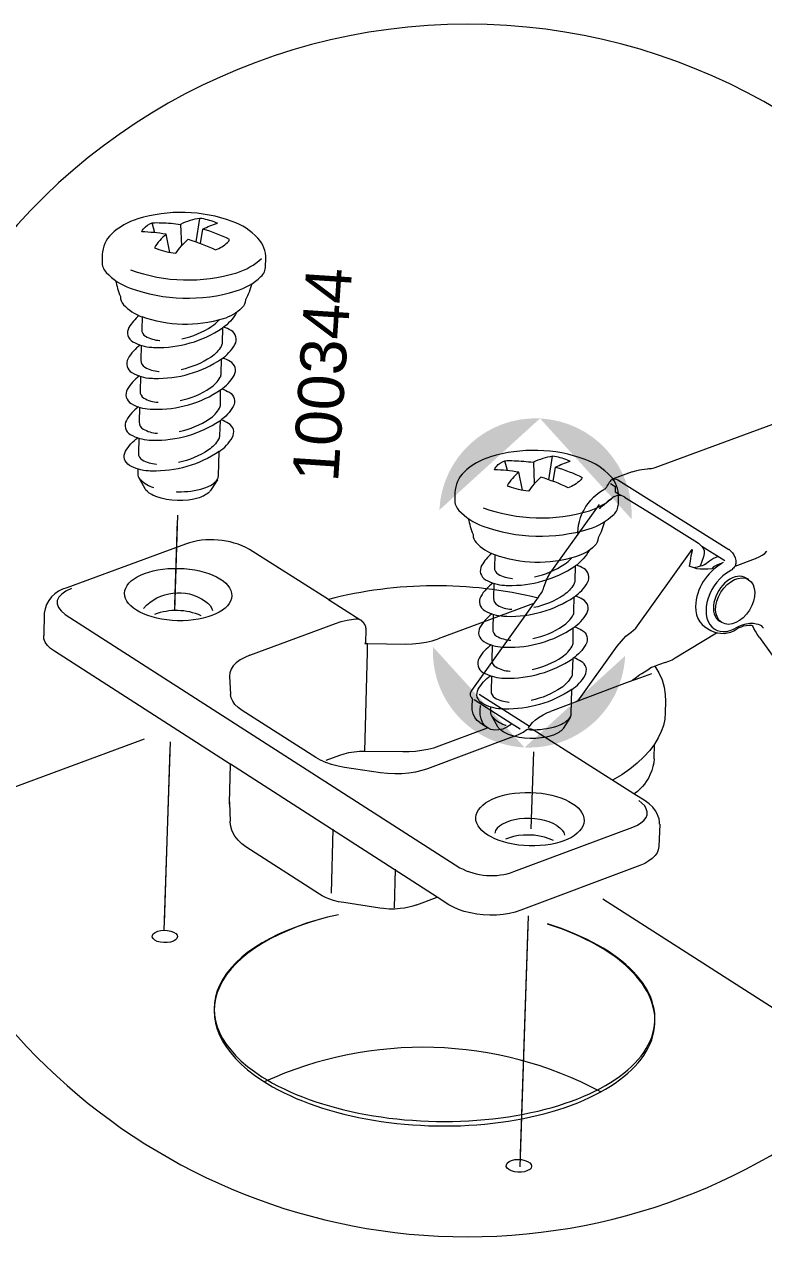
# Model space of a CAD drawing. Header units: metres. Extents: x -8.4 to 7.9, y -3.9 to 2.
# Drawn here: x 5.8934 to 6.0222, y -0.6212 to -0.4102 of the extents above; entities that cross this region are included whole.
import ezdxf

# ---------------------------------------------------------------- set-up
doc = ezdxf.new("R2010")
doc.units = ezdxf.units.M
doc.header["$MEASUREMENT"] = 0
for name, color, linetype, lineweight in [('PDF13_Geometry_Num_Penna__1', 255, 'Continuous', 18), ('PDF13_Geometry_Num_Penna__7', 7, 'Continuous', 18), ('PDF13_Text_Num_Penna__7', 7, 'Continuous', 18)]:
    doc.layers.add(name, color=color, linetype=linetype, lineweight=lineweight)
doc.styles.add('GENERATED_STYLE_2', font='')
doc.styles.get('GENERATED_STYLE_2').set_extended_font_data('Arial')

msp = doc.modelspace()

# ---------------------------------------------------------------- hatches: boundary and pattern name
at = {"layer": 'PDF13_Geometry_Num_Penna__1', "linetype": 'Continuous', "lineweight": 18}
for points in [[(5.983223375489551, -0.4787826254434611, 0.4141939606119268), (5.965700818262501, -0.4947310416719559)], [(5.999173280971595, -0.4963051826705105, 0.4141701829807145), (5.98322337548955, -0.4787826254434607)], [(5.96458238884915, -0.5185337811042128, 0.4142418201424403), (5.980530805077643, -0.536054849077716)], [(5.980530805077643, -0.5360548490777205, 0.4142574235329589), (5.998053362304693, -0.5201064328492206)]]:
    msp.add_hatch(color=255, dxfattribs=at).paths.add_polyline_path(points)

# ---------------------------------------------------------------- linework, layer by layer
at = {"layer": 'PDF13_Geometry_Num_Penna__1', "color": 255, "linetype": 'Continuous', "lineweight": 18, "flags": 128}
for points in [[(5.919639099624196, -0.5112145466996756), (5.920115660759047, -0.4966213511984127)], [(5.917831443669564, -0.5666281819080125), (5.918820308024379, -0.5363352755205046)], [(5.98171222991601, -0.5502449036439658), (5.982151559712201, -0.5368118366553558)], [(5.979852152236545, -0.6067870951897711), (5.981156738343198, -0.5669421165555952)]]:
    msp.add_lwpolyline(points, dxfattribs=at)
at = {"layer": 'PDF13_Geometry_Num_Penna__7', "color": 7, "linetype": 'Continuous', "lineweight": 18, "flags": 128}
for points in [[(6.060600522000328, -0.4605435883352337, 0.2611668440899248), (5.970600462430187, -0.4101561838460285, 0.2643452939524892), (5.879958534581543, -0.461633721931205)], [(5.918094594771214, -0.4467054443820001, 0.03404466937951878), (5.913857668431681, -0.4462944104031924, -0.1187115901852733), (5.914226109759062, -0.4457201542356958, -0.1364450432436279), (5.915691982024793, -0.4447086532269744)], [(5.916153054922761, -0.4464451228620877), (5.915691386323374, -0.4447086532269746, -0.01473338280783021), (5.91728578117016, -0.4447068661227191, -0.02930889500617415), (5.920644047917313, -0.4449957813107224)], [(5.923363722743765, -0.4480426451413209), (5.923995166247443, -0.4439486871422422, 0.07770478593467409), (5.920643452215894, -0.4449957813107224), (5.920792377570534, -0.4487516787547662)], [(5.92408943599693, -0.4483044559147795), (5.924522808778934, -0.4458278272671011, -0.04941132078074243), (5.927037413392047, -0.4448017315736251, 0.02016049895986589), (5.926618933145503, -0.4446304674157946, 0.06629254751823636), (5.92399605979957, -0.4439479425154709)], [(5.918750610958408, -0.4498643000792881), (5.918094594771215, -0.4467054443820001, 0.0688760736396802), (5.916065784664942, -0.4490672515812503, 0.01349998884681314), (5.916436608797998, -0.4492163258612458, 0.05403523712208586), (5.919777004502592, -0.4500349685357059, -0.06153849920714877), (5.921961143753757, -0.4475918480928228, -0.03977324795780073), (5.926699948538431, -0.4494191621942667, 0.1062276053349304), (5.928832112840825, -0.4481263411906289, 0.1089473512377606), (5.929176726111463, -0.4476143358213734, 0.04261605407029761), (5.924522808778934, -0.4458287208192273)], [(5.911926702283407, -0.4529125042380784, 0.162338461370192), (5.930414444733884, -0.4534136380564454, 0.1155289975781423), (5.934722855243644, -0.4509131813520227)], [(5.909311870906621, -0.4547719862161249, 0.04511234738259359), (5.910148831399701, -0.4575464655730859, 0.1982993545274384), (5.910695983152645, -0.4589780850072575, 0.116464414413445), (5.913883283592679, -0.4610666141807319)], [(5.933049529958895, -0.4553338815791838, -0.05716700696500663), (5.931938695738655, -0.4581372524549461, -0.1982616533904719), (5.931313358174494, -0.4595359593857299, -0.1163402204062838), (5.92802870182491, -0.4614481696900754, -0.1621531936412469), (5.913924982691978, -0.4610816556415512), (5.913863923296575, -0.4632835170099169, 0.2756217112690396), (5.914538704078454, -0.4644776005034279, 0.1174128440860809), (5.916978101387471, -0.4651998884734395)], [(5.91341446657627, -0.460880159636722, 0.09201938833178293), (5.911640169901077, -0.4629664549298865, 0.4129212374719058), (5.912312121101218, -0.4654243189828799, 0.1164485958625753), (5.915603371438781, -0.4663987375782955, 0.009703011915848115), (5.916182691068335, -0.4664225656350391, 0.1549703320628372), (5.927892691703749, -0.4630494063524211)], [(5.930360235904799, -0.4603143922144427, -0.1249286381675571), (5.927934688653758, -0.4630217062364581), (5.927866182990624, -0.4656085396465707, -0.1228823561460562), (5.927688961818601, -0.4662373024938647, -0.1169669182627411), (5.925949513676396, -0.4680966355465567, -0.09623942532582823), (5.920706596566261, -0.4702913484978998)], [(5.920852096637745, -0.4649102286586595, 0.09562962350769708), (5.926097247628202, -0.4627165581848047, 0.07152236073377365), (5.9272730133031, -0.4616620177485948)], [(5.920559756166587, -0.4756717237103665, 0.09611081492607697), (5.925805651783811, -0.4734764150576047, 0.116992500426013), (5.927543461747117, -0.4716169330795584, 0.1229567912161729), (5.927717853337401, -0.4709911487393572), (5.927745702378719, -0.4684305261916616, 0.116833719716318), (5.930087255729737, -0.4659239635477005, 0.4149569660936187), (5.929419623364883, -0.4634660994947067, 0.0488196436681536), (5.928131419047243, -0.4628867798651403)], [(5.91360062326957, -0.4660075106716538, 0.1066642201458182), (5.911494818754948, -0.4683498086494463, 0.4131712296815643), (5.912166769955089, -0.4708069280756665, 0.1161507405813182), (5.915457871367298, -0.4717791127907625, 0.01165784950840706), (5.916035701743303, -0.4718029408475033, 0.1551972226911429), (5.927745702378719, -0.4684297815648881)], [(5.913788269216417, -0.4660693146938301), (5.913718274299738, -0.4686621051181282, 0.2768695642897175), (5.914393055081603, -0.4698582735666238, 0.1168201131144763), (5.916832750241342, -0.4705802636858952)], [(5.920414256095102, -0.4810513542960601, 0.09587313316400783), (5.925658662458781, -0.4788588752250366, 0.1153067110153497), (5.927400940182726, -0.4769973082920252, 0.1229161969637952), (5.927572502191271, -0.4763700346982777), (5.927600202307235, -0.4738116460309014, 0.1167463567709043), (5.929943244911801, -0.4713035941333941, 0.4136035186910541), (5.929274272218753, -0.4688472193339469, 0.047060482156211), (5.927986067901108, -0.4682634319437596)], [(5.913453782869894, -0.4713871412573474, 0.1056570314623756), (5.91135080793701, -0.4737294392351395, 0.414244211018783), (5.912021269883604, -0.4761850694078138, 0.1167462651650823), (5.915312520221168, -0.4771602326300025, 0.003943114854076175), (5.915890350597175, -0.4771855499402903, 0.1549277674993037), (5.927600351232592, -0.4738109014041314)], [(5.913642918070289, -0.4714496899062965), (5.913573072078962, -0.4740435228080774, 0.2757690869687296), (5.914246363607294, -0.4752383509283613, 0.1158099750406885), (5.916688292647341, -0.4759633195547532), (5.916732970253733, -0.4759633195547532)], [(5.92784056782962, -0.4736436582308799, -0.04634112039920577), (5.929124063654164, -0.4742283758535019, -0.4132745870834256), (5.929795957736056, -0.4766862032261786, -0.1163891911630676), (5.927496997036468, -0.4791658103809516), (5.927427002119788, -0.481748176030425, -0.1247183148248452), (5.927251270201311, -0.4823784281312652, -0.1157660297786412), (5.925513311312652, -0.4842399950642768, -0.09568228427772828), (5.920268904948972, -0.4864338144634918)], [(5.913306942470219, -0.4767675164698144, 0.1058908452169647), (5.911205307865528, -0.4791075805672871, 0.4133604280102364), (5.911874429483928, -0.4815676785006002, 0.1163706260888453), (5.915165530896137, -0.4825406078424692, 0.003918466315204808), (5.915746339779237, -0.4825644358992098, 0.1548803275490764), (5.927454851161104, -0.4791927658701418)], [(5.913497417998804, -0.4768308097455367), (5.913425933828576, -0.4794236001698348, 0.2753132566132139), (5.914100863535802, -0.480618279364778, 0.1171095724053872), (5.916543388277277, -0.4813410141108181)], [(5.927309351089621, -0.4845722475304807, 0.1167967603014218), (5.929650904440639, -0.4820649402597461, 0.4140103179257596), (5.928993054258955, -0.4796358287680923, 0.04636224030062534), (5.927695067758138, -0.4790249269954694)], [(5.919838361748706, -0.4915218492047986, 0.003972795863399189), (5.920131744697347, -0.4915352524867169, 0.08005267401532114), (5.924709710099011, -0.4909187015185057, 0.1162219614332013), (5.92683561953651, -0.489680833970729, 0.1985000200225982), (5.927238313695458, -0.4887801334258596), (5.927351496964985, -0.4845432070863257, -0.1548319572359433), (5.915598010126014, -0.4879440664849053, -0.005789124996306889), (5.915020179750007, -0.4879202384281628, -0.115434277032991), (5.911728929412443, -0.4869480537130672, -0.4131459089711487), (5.911059956719396, -0.4844879557797537, -0.1067135581611654), (5.91316293165228, -0.482150870189374)], [(5.913352066852675, -0.4822111849580035), (5.913280582682447, -0.4848039753823017, 0.2746530100410955), (5.913955363464336, -0.4859993992039859, 0.1176737431419293), (5.91639788820579, -0.4867197511444075)], [(5.984785304609026, -0.489465487907917), (5.985418237366249, -0.4853715299088383, 0.07760070720646718), (5.982066523334701, -0.4864178794505454), (5.982213959435795, -0.4901737768945892)], [(5.985509528608644, -0.4897286390095674), (5.985944390644195, -0.4872505211083427, -0.04956647750726847), (5.9884603355855, -0.4862244254148668, 0.01787425897096419), (5.988041855338963, -0.486053161257014, 0.06638014048175851), (5.985418981993021, -0.4853715299088452)], [(5.979516176636475, -0.4881273935964686, 0.03320703858953001), (5.975282228804034, -0.487714870364113, -0.1242334217267431), (5.97565052120606, -0.4871421034501642, -0.1362767033984109), (5.977113563890052, -0.4861313470682162)], [(5.977573147534475, -0.4878670720765559), (5.977112968188634, -0.4861306024414429, -0.01613656212451808), (5.978708852288967, -0.4861304535160884, -0.02961170222823646), (5.982067119036119, -0.4864178794505453)], [(5.985944390644196, -0.4872506700336944, -0.04319776682256846), (5.990596223021716, -0.4890389656922083, -0.1074223906351577), (5.990252652228604, -0.4895515667629011, -0.1064504831632786), (5.988123019657237, -0.490842749587636, 0.03953165512275994), (5.983384661648627, -0.4890145419340643, 0.06051882603730367), (5.981196948188952, -0.4914584070037213, -0.05407478251910714), (5.977859679916804, -0.4906384240010688)], [(5.913206566781191, -0.4875908155436973), (5.913184227977995, -0.4883994802193974, 0.198279019906144), (5.913539117098074, -0.4893219238660714, 0.1170592317974107), (5.915594733768212, -0.4906707408030282, -0.002107965811334583), (5.915902860326964, -0.4907784138344308)], [(5.927037413392047, -0.4894370431651807), (5.925832607273001, -0.4913403091974916, -0.06177370424190175), (5.925661640965874, -0.4915444858587041, -0.1170913979937045), (5.923897471214797, -0.4925719218803719, -0.16266814509161), (5.916315979260738, -0.4923675962938043, -0.1168050997287586), (5.91460855006978, -0.49124559267194, -0.07126713821183095), (5.914449646716378, -0.4910312890866116), (5.913349088345582, -0.489066963658898)], [(5.980172043898314, -0.4912877385473032), (5.979516772337893, -0.4881245640147301, 0.0685180408822879), (5.977489302559817, -0.4904863712139843)], [(5.973351113730406, -0.494335347004675, 0.1622849397700532), (5.991834537345597, -0.4948355872709136, 0.1161070676431043), (5.996142947855365, -0.4923321520594054)], [(5.970734793100074, -0.4961969139376863, 0.04539231100313172), (5.971571753593151, -0.4989699040411021, 0.1997957913006741), (5.97211905427149, -0.50039780034137, 0.11669273609301), (5.975304865457939, -0.5024879676937837)], [(5.994469622570615, -0.4967565754204269, -0.05808505381518033), (5.993361617932086, -0.4995593505947688, -0.1975173650808464), (5.992737769621491, -0.5009580575255517, -0.1166426023879954), (5.989410321660461, -0.5028723332091042, -0.1624885177677799), (5.975348053810785, -0.5025058387363391), (5.975285505161836, -0.5047071044032864, 0.2748702156364393), (5.975958796690167, -0.5058988050911231, 0.1174447618754328), (5.978402661759824, -0.5066225823146819)], [(5.946381774482419, -0.5102757212640194), (5.932651303560592, -0.5015640347935879, 0.2074074723345506), (5.921477434201883, -0.5006377190877235), (5.90084844300238, -0.5082384224125318, 0.3206447458674733), (5.896895964090208, -0.5126972475304807), (5.896796184102599, -0.516567817497598)], [(5.974834559187984, -0.5023052362836378, 0.09281621377714427), (5.973064730273431, -0.5043892976964827, 0.4146121384193296), (5.973733702966478, -0.5068485020776683, 0.1161648849929889), (5.977024804378687, -0.5078200910913455, 0.007962909509057653), (5.977604124008241, -0.5078468976551795, 0.1545585499808361), (5.989312635390108, -0.504476716879656)], [(5.991778839262976, -0.5017378306824627, -0.124752070511846), (5.989357759772565, -0.5044438043762811), (5.989287764855884, -0.5070336162934865, -0.1250780682945941), (5.989110543683862, -0.5076594006336879, -0.1167391238936065), (5.987374074048748, -0.5095187336863796, -0.09610112254699674), (5.982129667685069, -0.5117147869659145)], [(5.981984167613584, -0.5170944175516081, 0.0958307272134416), (5.987228573977265, -0.5148991088988464, 0.116671994195124), (5.988966532865923, -0.5130397758461547, 0.1201869590147913), (5.989140775530854, -0.5124117576256342), (5.989167284243979, -0.5098532200329033, 0.1160510519704877), (5.991511667176736, -0.5073466573889418, 0.4120030370105136), (5.990839715976596, -0.504888048709175, 0.0484980013497233), (5.989554490166045, -0.5043072398260787)], [(5.982273529577651, -0.5063323267984827, 0.0957908227004347), (5.987518680568105, -0.5041401455781707, 0.07205111387938233), (5.988694446242991, -0.5030847115898252)], [(6.014912159226109, -0.5040061127589915, 0.254129187561961), (6.010304706604229, -0.5114973559481389), (6.010347894957073, -0.5122434719748898), (6.010483417029796, -0.5129910772551872), (6.010717229836584, -0.513586778673751), (6.011050822630979, -0.5141899263600466), (6.011464835116882, -0.5146664874948975), (6.011930673626197, -0.515027035778483), (6.012956769319673, -0.515682307338903, 0.2822911289471285), (6.017512693768849, -0.5154112631934566), (6.017883517901904, -0.5151714933724848), (6.018301998148444, -0.5150270357784832), (6.018678779295686, -0.5149019384805846), (6.019149383416352, -0.5148051370000681), (6.019567863662892, -0.5147530131259438), (6.019986343909434, -0.5147530131259438)], [(5.866167153189668, -0.5310067263314526, 0.929616563178096), (6.076168732749061, -0.5156720474967795, 0.0219691725724246), (6.075724487465534, -0.5063000099965255)], [(5.982878911144267, -0.5100389299501397, 0.1230487915489989), (5.946382370183836, -0.5102760191147288), (5.951874737262994, -0.513771297188151), (5.951917925615841, -0.513771297188151), (5.951917925615841, -0.5138278888229145), (5.951962603222232, -0.5138278888229145), (5.951962603222232, -0.5138636309080284), (5.952014727096356, -0.5138636309080284), (5.952062383209841, -0.5139187332892454), (5.952105571562688, -0.5139187332892454), (5.952105571562688, -0.5139544753743592), (5.95215024916908, -0.5139544753743592), (5.95215024916908, -0.51400808850203), (5.952197905282565, -0.51400808850203), (5.952197905282565, -0.5140646801367936), (5.95224556139605, -0.5140646801367936), (5.95224556139605, -0.5140974437148145), (5.952287260495349, -0.5140974437148145), (5.952287260495349, -0.5141555246031244), (5.952337895115927, -0.5141555246031244), (5.952337895115927, -0.514189777434692), (5.952390018990051, -0.514189777434692), (5.952390018990051, -0.5142463690694555), (5.952433207342898, -0.5142463690694555), (5.952433207342898, -0.5142821111545692), (5.952480863456382, -0.5143342350286936), (5.952480863456382, -0.5143699771138075), (5.952525541062775, -0.5143699771138075), (5.952525541062775, -0.5144250794950245), (5.952568729415621, -0.5144831603833344), (5.952568729415621, -0.5145159239613555), (5.952616385529105, -0.5145159239613555), (5.952616385529105, -0.5145754941032119), (5.952659573881952, -0.5146082576812328), (5.952659573881952, -0.5146678278230892), (5.952708719248982, -0.5147005914011102), (5.952708719248982, -0.5147527152752347), (5.952760843123108, -0.5148048391493588), (5.952760843123108, -0.5148435597415655), (5.952760843123108, -0.5149016406298754), (5.952808499236592, -0.514935893461443), (5.952808499236592, -0.5149939743497529), (5.952808499236592, -0.5150267379277738), (5.952851687589439, -0.5150833295625374), (5.952851687589439, -0.5151190716476512), (5.952851687589439, -0.5151711955217755), (5.952851687589439, -0.5152248086494462), (5.952851687589439, -0.5152635292416529), (5.952899343702924, -0.5152635292416529), (5.952899343702924, -0.5153126746086844), (5.952899343702924, -0.5153543737079838), (5.952899343702924, -0.5154124545962937), (5.952899343702924, -0.5154467074278613), (5.952899343702924, -0.5154988313019856), (5.952899343702924, -0.5155315948800065), (5.952899343702924, -0.5155896757683165), (5.952899343702924, -0.515638821135348), (5.952900088329697, -0.515682307338903), (5.952852432216211, -0.517640675752431)], [(5.975022205134832, -0.5074288641847038, 0.1065750357445592), (5.972919230201946, -0.5097717578639146, 0.4154388737988318), (5.973588202894993, -0.51222679233517, 0.1167749659326846), (5.976879453232558, -0.5131997216770389, 0.009815607174103388), (5.977457283608564, -0.5132250389873266, 0.155000943595053), (5.989167284243979, -0.5098533689582565)], [(5.975212680663417, -0.507491412833653), (5.975141196493189, -0.5100856925114977, 0.2753441193546884), (5.975813147693341, -0.5112811163331781, 0.1171872493990634), (5.978257310613695, -0.512002212900375)], [(5.91416058260302, -0.5118602870373986, -0.3804748956135611), (5.924918503446215, -0.5105680617351797), (5.925386129059789, -0.5109314396005035), (5.925806098559876, -0.511315667015477), (5.92603693285957, -0.5117326580084716), (5.926178411946478, -0.5121883695936726)], [(5.981838816467455, -0.5224747927640749, 0.09591631942918746), (5.987081733577588, -0.520281717991633, 0.1156984751377498), (5.988821032794438, -0.5184208956853947, 0.120462969923907), (5.988995424384724, -0.5177921328381008), (5.989021784172495, -0.51523359524537, 0.1166808413947598), (5.991366167105252, -0.5127262879746355, 0.4125586752439324), (5.990694215905112, -0.5102721470555079, 0.05031850341940326), (5.989410479348109, -0.5096868704117681)], [(5.900521700774296, -0.512898594609955), (5.969287685429028, -0.556982137762566, 0.2137261232467429), (5.978685768858997, -0.5576722578559719), (5.999405753450188, -0.5499028221043556)], [(5.9748768539887, -0.5128099840239441, 0.1066496014189553), (5.972773730130462, -0.5151513884496082, 0.4160976893938348), (5.973442851748865, -0.5176079121744099, 0.1167606337297166), (5.976733953161074, -0.518581586143052, 0.004215845141991657), (5.977311783537081, -0.5186083927068865, 0.1549531512370117), (5.989021784172492, -0.515233744170721)], [(5.975065840263741, -0.512872532672893), (5.974995994272414, -0.5154648763211271, 0.276763787764443), (5.975667945472554, -0.5166610447696032, 0.1158885559211212), (5.978111214840793, -0.517385268769222), (5.978157381700732, -0.517385268769222)], [(5.989263638948434, -0.5150672456242295, -0.04645050574579265), (5.990537725966808, -0.5156408522769695, -0.4137438479953748), (5.991220369183061, -0.5181068121124583, -0.1162519112428778), (5.988919919229921, -0.5205849300136819), (5.988849924313239, -0.5231732526773408, -0.1209203138017661), (5.988675681648309, -0.523801121972507, -0.1151071875587605), (5.986936233506104, -0.5256613485773267, -0.09614038314606439), (5.981691827142424, -0.5278566572300882)], [(5.974731353917218, -0.5181896146096374, 0.1060132789027216), (5.972626889730787, -0.520531763662075, 0.4140634740605896), (5.97329735167738, -0.5229903723418418, 0.1161991312316438), (5.976587112761398, -0.5239625570569375, 0.00601198028462139), (5.97716643239095, -0.5239863851136852, 0.1548501459041525), (5.988876433026364, -0.5206147150846077)], [(5.974920340192256, -0.5182535035867784), (5.974850345275575, -0.5208477832646232, 0.2762273809455982), (5.975522296475687, -0.5220417178328285, 0.117530108643216), (5.97796482121718, -0.5227637079520859)], [(5.988730932954882, -0.5259958349238499, 0.1158420301399422), (5.991073826634092, -0.5234885276531155, 0.4151361248704364), (5.990411491057016, -0.5210674482887413, 0.04817178363905351), (5.989116798548758, -0.5204491100902433)], [(5.981258454360419, -0.5329439473446219, 0.007522303185927182), (5.981554815816155, -0.5329573506265399, 0.08075802694620166), (5.986131291964271, -0.5323378211512361, 0.1166580369709773), (5.98825720140177, -0.5311051659908713, 0.1976574011775312), (5.988661384814264, -0.5302029761924558), (5.988774568083792, -0.5259660498529218, -0.154509815519515), (5.977020932319467, -0.5293675049529205, -0.006025511782468325), (5.976441612689913, -0.5293421876426316, -0.1163562546264998), (5.973150511277705, -0.5283685136739891, -0.4149792439668427), (5.972481538584656, -0.5259128835013149, -0.1070329106452554), (5.974584513517541, -0.5235720747770689)], [(5.974774989046128, -0.5236361126795648), (5.974704994129445, -0.5262274138503166, 0.2761777499214742), (5.975376796404229, -0.5274206037917039, 0.1170901871151367), (5.977819470071052, -0.5281440831645381)], [(5.974629488974642, -0.5290121690567471), (5.974607150171447, -0.52982381223954, 0.1988985501938494), (5.974959209709826, -0.5307455112594055, 0.1163893632026302), (5.977014826379925, -0.5320919453907256, 0.01182932820520715), (5.977325931445773, -0.5322003630488922)], [(5.9884603355855, -0.5308591413050039), (5.987252550959361, -0.5327624073373147, -0.07157139605218726), (5.987086052412873, -0.5329664350731729, -0.1159535421589445), (5.985319053080058, -0.5339955092737412, -0.1623214720313784), (5.977737412200644, -0.5337896944336273, -0.1151646681024841), (5.976027153427948, -0.5326676908117629, -0.05674519767936776), (5.975871079656283, -0.5324518979728883), (5.974772010539033, -0.530489061798721)]]:
    msp.add_lwpolyline(points, format="xyb", dxfattribs=at)
for points in [[(5.935448568496811, -0.4522643810946814), (5.935482821328378, -0.4510342576653473, 0.198698805971608), (5.934090964963905, -0.4473940752218596, 0.1159873153838143), (5.929643607098262, -0.4444781167779907, 0.08043144734506866), (5.921445266325281, -0.4429218468219932, 0.08020902771818499), (5.913177526337035, -0.4440323831915503, 0.1157898315389575), (5.908581689892819, -0.4467041040538097, 0.1990129180746467), (5.90699652841802, -0.4502628243283077), (5.906963764839999, -0.4514929477576416, 0.1997839861684543), (5.907676372661968, -0.4533583867498615, 0.1169350163948256), (5.911844048711581, -0.4560919116343092, 0.1625839719665517), (5.930297832619792, -0.4565905140521191, 0.1163183828156398), (5.934635584985825, -0.454089461315805, 0.1988212015040665)], [(5.996871639615617, -0.493685734607731), (5.996902913940093, -0.4924571004319435, 0.1988911844722774), (5.995512546829165, -0.4888175136898745, 0.1159695682264754), (5.991065188963523, -0.4859000659924591, 0.08017160484256497), (5.982869826697634, -0.4843437960364616, 0.08049390492620015), (5.974600448530488, -0.4854558216595651, 0.1162882669230952), (5.970004612086272, -0.4881275425218251, 0.1993607655395361), (5.968417961357925, -0.4916862627963223), (5.968383708526357, -0.4929148969721099, 0.1975573411394591), (5.969096465273681, -0.4947827187700047, 0.1160584250872095), (5.97326563057684, -0.4975146054755515, 0.1623232967782365), (5.991770000638551, -0.4980113920105751, 0.1165599089141452), (5.996057017925732, -0.4955128997838211, 0.1986811942514343)]]:
    msp.add_lwpolyline(points, format="xyb", close=True, dxfattribs=at)
for points in [[(6.003271557805956, -0.4872911777301597), (6.105550512866241, -0.4496294447950195)], [(5.999266210392888, -0.4880766100505358), (5.999683201385883, -0.4879291739494414), (6.000107638646609, -0.4878368402295639), (6.000527608146697, -0.4877445065096866), (6.000987787492538, -0.4876581298039948), (6.001406267739078, -0.4876015381692312), (6.001917081705497, -0.4875672853376639)], [(6.001917528481561, -0.4875675831883733), (6.00215431979544, -0.4875109915536097), (6.002438767222804, -0.4875109915536097), (6.002665133761859, -0.4874752494684958), (6.002898946568645, -0.487417168580186), (6.0030836140084, -0.4873829157486186), (6.003271259955247, -0.4872905820287411)], [(5.994938141736315, -0.4905402821923604), (5.995026007695553, -0.4904002923589979), (5.995125787683162, -0.4902141356656968), (5.995216632149493, -0.4900756350858808), (5.995304498108731, -0.4898969246603117), (5.995401299589248, -0.4897465100521244), (5.995544267929703, -0.4896169449935867)], [(5.995544565780412, -0.4896166471428776), (5.995587754133259, -0.4895123993946289), (5.995680087853136, -0.4894781465630615), (5.995723276205981, -0.4894200656747514), (5.995823056193591, -0.4893858128431842), (5.995915389913469, -0.4893277319548742), (5.995963046026953, -0.489290500616214)], [(5.999266508243599, -0.4880772057519543), (5.995963343877663, -0.4892909473922777), (5.996189710416718, -0.4892909473922777), (5.996469690083441, -0.489328178730938), (5.996751159003713, -0.4894785933391252)], [(5.996751605779777, -0.4894785933391252), (6.016120837404373, -0.5015638858682352)], [(5.989862467799443, -0.498971095443937), (5.989816300939504, -0.4986002713108812), (5.989862467799443, -0.4979852095962142), (5.989951823012228, -0.4973537660925367), (5.990099259113321, -0.4966940267714774), (5.99028243729953, -0.4960387552110575), (5.990513271599223, -0.4953849729041838), (5.990840907379434, -0.4947833144714346), (5.991216199273129, -0.4941310214181074), (5.991587023406185, -0.4935651050704719), (5.992053159766211, -0.4929976994692901), (5.992516317619144, -0.4924883747564182), (5.993027131585563, -0.4920743622705164), (5.993548370326806, -0.4916543927704292), (5.994100883392523, -0.4912925041586518), (5.99433022843867, -0.4912001704387743)], [(5.99433022843867, -0.4912004682894836), (5.994427029919187, -0.491096220541235), (5.994562551991911, -0.4910038868213576), (5.994665310486612, -0.4909160208621196), (5.994750197938759, -0.4907819880429426), (5.994841042405089, -0.4906762510411476), (5.994937843885604, -0.4905407289684244)], [(5.995496611816217, -0.4901279078853597), (5.9963335723093, -0.4906342540911388), (5.996290383956453, -0.4915278062189842), (5.997355200242136, -0.4922158413574252)], [(5.98483325857322, -0.505952716069503), (5.993590069426106, -0.4937453047495874)], [(5.99358992050075, -0.4944902293735014), (5.993963723140899, -0.4941313192688168), (5.994383692640986, -0.4937456026002968), (5.994799194380434, -0.493382224734973), (5.99521618537343, -0.4929979973199994), (5.995679343226363, -0.4926927003429856)], [(5.995679790002426, -0.4926934449697587), (5.995722978355272, -0.4926338748279023), (5.995772123722303, -0.4925802617002316), (5.995824247596429, -0.4925445196151179), (5.995871903709912, -0.4925445196151179), (5.995915092062758, -0.4924879279803542)], [(5.995915389913469, -0.4924883747564182), (5.996290681807164, -0.4923096643308491), (5.996618317587373, -0.4922158413574252), (5.996937017846305, -0.4921607389762082), (5.997307841979361, -0.4921607389762082), (5.997590800153178, -0.4922530726960854), (5.997918435933388, -0.4924005087971801), (5.997960135032688, -0.4924541219248507), (6.002573842519464, -0.4953283812694204)], [(5.919605740344756, -0.5122419827213436), (5.920149317889195, -0.495593617326036)], [(6.0025733957434, -0.4953286791201296), (6.010631746683019, -0.5003638453605387)], [(5.999916269565897, -0.5153122278326203), (6.009737896704464, -0.5016200307269351)], [(6.009737598853754, -0.5016201796522899), (6.009737598853754, -0.5017095348650743), (6.009737598853754, -0.5018033578384982), (6.009511232314701, -0.5026939314592508), (6.0093667747207, -0.50362322567221), (6.009226784887337, -0.5045167778000554)], [(6.010631895608373, -0.5003636964351843), (6.010631895608373, -0.5004083740415766), (6.01067508396122, -0.5004083740415766), (6.010718272314065, -0.5004083740415766), (6.010718272314065, -0.5004530516479688), (6.010767417681096, -0.5004530516479688), (6.010767417681096, -0.5005111325362788), (6.010810606033942, -0.5005111325362788)], [(6.01137369279984, -0.501022393278761), (6.010810754959297, -0.5005115793123427)], [(6.011373543874485, -0.5010226911294704), (6.011649055780571, -0.5013503269096803), (6.011792024121027, -0.5017688071562213), (6.011835212473873, -0.5022751533620003), (6.011692244133418, -0.5028425589631822), (6.011138241814153, -0.5045179692028925)], [(6.011420157510488, -0.501022393278761), (6.015423271043236, -0.5035317855044603)], [(6.016120241702955, -0.5015634390921715), (6.016447877483166, -0.5018553327872675), (6.016723389389251, -0.5021859470745705), (6.016958691449584, -0.502547835686348), (6.017193993509916, -0.5030199290605596), (6.017286327229794, -0.5032954409666452), (6.017329515582639, -0.5035307430269778), (6.017329515582639, -0.5037705128479497), (6.017329515582639, -0.5040058149082824), (6.017286327229794, -0.5042202674189653), (6.017193993509916, -0.5045166288747007)], [(6.01719444028598, -0.5045176713521833), (6.020776095065094, -0.5031684076391367), (6.021373285737204, -0.5028780031975869), (6.021940691338385, -0.502605469798594), (6.022357682331381, -0.5022748555112913), (6.022729995717984, -0.5018906280963177)], [(6.01513941931729, -0.5038571874043507), (6.014770084437782, -0.5040061127589915), (6.014449894925304, -0.504134188563983), (6.014122259145092, -0.5042771569044382), (6.013794623364882, -0.5044603350906465), (6.013466987584673, -0.504637556262669), (6.01313637329737, -0.5049309392113117), (6.012440891891197, -0.5050232729311891), (6.011743921231478, -0.5050232729311891), (6.011137795038089, -0.5050232729311891), (6.010527201084061, -0.5049309392113117), (6.009886822059104, -0.5047537180392889), (6.009227082738047, -0.5045169267254099)], [(6.014257334441752, -0.5027843291495177), (6.013466540808609, -0.5031685565644912), (6.012717446274766, -0.5036242681496923), (6.0119772872622, -0.5041857167366885), (6.011931120402261, -0.504219969568256), (6.011744963708961, -0.5043346420913295), (6.011464984042235, -0.5044254865576605), (6.011138837515572, -0.5045178202775377)], [(5.984832811797156, -0.5059522692934388), (5.984789623444311, -0.5060088609282025), (5.984789623444311, -0.5060446030133163), (5.984741967330825, -0.5060446030133163), (5.984741967330825, -0.5060967268874406), (5.984741967330825, -0.5061294904654616), (5.98469877897798, -0.5061294904654616), (5.98469877897798, -0.5061875713537716), (5.984649633610947, -0.5061875713537716), (5.984649633610947, -0.506221824185339), (5.984649633610947, -0.506279905073649), (5.984606445258102, -0.506279905073649), (5.984606445258102, -0.5063275611871341), (5.984549853623339, -0.5063707495399798), (5.984549853623339, -0.5064273411747434), (5.984505176016946, -0.5064273411747434), (5.984505176016946, -0.5064630832598573), (5.984505176016946, -0.5065152071339816), (5.984457519903461, -0.5065524384726418), (5.984457519903461, -0.5066060516003126), (5.984414331550614, -0.5066537077137976), (5.984414331550614, -0.5066983853201898), (5.984369653944222, -0.5067460414336751), (5.984369653944222, -0.5067892297865209), (5.984369653944222, -0.5068383751535522), (5.984323487084284, -0.5068383751535522), (5.984323487084284, -0.5068815635063981), (5.984323487084284, -0.5069336873805226), (5.984278809477892, -0.5069679402120899), (5.984278809477892, -0.5070260211003998), (5.984278809477892, -0.507073677213885), (5.984234131871499, -0.507073677213885), (5.984234131871499, -0.5071168655667309), (5.983903517584197, -0.5080938158931751)], [(6.011138092888798, -0.5045172245761194), (6.010584090569534, -0.5046959350016885), (6.010021152728991, -0.5047867794680194)], [(6.017193993509916, -0.5045172245761194), (6.017043578901729, -0.5046959350016885), (6.016909546082552, -0.504843371102783), (6.01677402400983, -0.5049654898935885), (6.016678711782858, -0.5051159045017759), (6.016491065836011, -0.5052052597145604), (6.016301930635616, -0.505349717308562)], [(5.971330345593283, -0.5261523554715777), (5.982965883551376, -0.5099150240550792), (5.983157997258864, -0.5096231303599832), (5.983341175445073, -0.5093461292003509), (5.983533289152559, -0.5090765743084508), (5.983668811225282, -0.5087861698669012), (5.983816247326377, -0.5084227920015774), (5.983904113285615, -0.5080936669678209)], [(6.019567416886829, -0.5068376305267793), (6.019148936640287, -0.506606796227086)], [(5.982276508084745, -0.5109309928244394), (5.965465814052878, -0.5171694759303471)], [(5.932693449435954, -0.5199719532539797), (5.947590452660684, -0.5144825646819158)], [(5.94759030373533, -0.5144824157565613), (5.948571721822413, -0.5141547799763514), (5.949633559601003, -0.5139194779160188), (5.950753478267903, -0.5137362997298104)], [(5.950753478267903, -0.5137357040283919), (5.951171958514444, -0.5136463488156073), (5.9515427826475, -0.5136463488156073), (5.951874886188349, -0.5137714461135057)], [(6.014912159226108, -0.5142818133038598), (6.014493678979567, -0.514064382286084)], [(6.017569136478257, -0.5151187737969418), (6.018032294331189, -0.5149013427791661), (6.018493962930576, -0.5147002935504008)], [(6.018494558631995, -0.5147011871025287), (6.01914834093887, -0.5145165196627741), (6.019796166231558, -0.514425675196443), (6.020400803171399, -0.514425675196443), (6.020865450277878, -0.5145165196627741), (6.021194575311635, -0.5146088533826513), (6.021522211091845, -0.5147011871025287), (6.021748577630899, -0.514844155442984), (6.021940691338385, -0.5150273336291923), (6.022119401763955, -0.5153117810565564)], [(6.019986492834787, -0.5147531620512984), (6.02016818176745, -0.5148052859254227), (6.020212859373842, -0.5148052859254227), (6.020212859373842, -0.5148440065176294), (6.020212859373842, -0.514900598152393), (6.020264983247967, -0.514900598152393)], [(6.021478427037581, -0.5168945597256799), (6.02105994679104, -0.5163316218851373), (6.020730821757284, -0.515820807918719), (6.020453820597651, -0.515354671558693), (6.020266174650803, -0.514936191312152)], [(5.898658644587739, -0.5193159370667866), (5.898003373027318, -0.5188051231003683), (5.897449370708054, -0.5183002661481355), (5.897077057321451, -0.5177328605469537), (5.896843244514665, -0.5171356698748436), (5.89679558840118, -0.5165682642736618)], [(5.996661654865574, -0.5184208956853948), (5.997407770892324, -0.517551171614292), (5.99820154303256, -0.5166978293321997), (5.99907722411785, -0.5159695843480055), (5.999915673864479, -0.5153128235340391)], [(6.00503855713877, -0.5212619446758793), (6.005644683332159, -0.5210445136581034), (6.006247831018455, -0.5208092115977709), (6.006764601999059, -0.5204800865640143), (6.013974078417225, -0.5161001918840251)], [(6.021478278112226, -0.5168942618749707), (6.023660034557714, -0.5200082910405122), (6.024222972398259, -0.5207171757286029), (6.0248693084374, -0.5213188341613522), (6.025566279097119, -0.5218251803671312)], [(5.952852134365503, -0.5176412714538496), (5.952808946012657, -0.5177648794982015), (5.9527076767715, -0.5179689072340595)], [(5.952708123547565, -0.5179684604579956), (5.952943425607898, -0.5179684604579956), (5.953178727668231, -0.5179684604579956)], [(5.952708719248982, -0.5366859947306838), (5.953179323369648, -0.5194642667200089), (5.953179323369648, -0.5190219584167253), (5.953179323369648, -0.5186049674237306), (5.953179323369648, -0.5182430788119534), (5.953179323369648, -0.5179690561594141)], [(5.953179323369648, -0.5179684604579956), (5.959793098369251, -0.5180593049243266)], [(5.959793694070671, -0.5180587092229081), (5.960998500189715, -0.5180021175881446), (5.962210752576492, -0.5179157408824528), (5.963375348849783, -0.5177325626962446), (5.964444632896106, -0.5174972606359118), (5.965466260828942, -0.5171696248557018)], [(5.98981585416344, -0.5279729679320627), (5.996661952716283, -0.5184208956853947)], [(5.929296015320531, -0.538959935970696), (5.898659091363803, -0.5193166816935598)], [(5.932693449435954, -0.5199722511046889), (5.931813300590027, -0.5203907313512299), (5.931015060689151, -0.5208092115977707), (5.930321068536523, -0.5213185363106427), (5.929802808302373, -0.5218248825164219), (5.929431984169318, -0.5224265409491711), (5.929204128376718, -0.5230460704244773), (5.929156472263232, -0.5236492181107729), (5.929339650449442, -0.5268079248827067)], [(6.005038259288061, -0.5212623914519433), (6.00387366301477, -0.5216466188669169), (6.00327200458202, -0.521883410180796), (6.002664389135084, -0.5221559435797888), (6.002155064422213, -0.5224269877252352)], [(5.999173132046239, -0.5245356218215957), (5.999453111712963, -0.5242481958871388), (5.999780747493173, -0.5239756624881459), (6.00005179163862, -0.5237880165412984), (6.000334749812438, -0.5235571822416051), (6.000619197239801, -0.5233695362947574), (6.000945343766465, -0.5231729548266313)], [(6.002664984836503, -0.5232302910881685), (6.000754272536461, -0.5239183262266096)], [(6.000945939467885, -0.5231729548266313), (6.002155213347568, -0.5224268387998804)], [(6.003227922677047, -0.5218829634047321), (6.003921914829673, -0.5230818125095913), (6.004480384909575, -0.5242940648963683), (6.004854187549725, -0.5255524841430841), (6.00503885498948, -0.526807924882707), (6.005082043342325, -0.5280291127907624)], [(5.998428505273034, -0.5247566270478831), (5.985025223355352, -0.5297917932882922)], [(6.000753974685752, -0.5239189219280278), (5.998427760646261, -0.5247558824211097)], [(5.944191678217069, -0.5377932547424389), (5.931337930858012, -0.5296127850120137), (5.930648406466026, -0.5290811214959457), (5.930086957879029, -0.5285703075295273), (5.929714644492426, -0.5279731168574173), (5.929431686318608, -0.5274057112562355), (5.929339352598731, -0.5268085205841253)], [(5.971521565748642, -0.5277017748612618), (5.97147688814225, -0.5276094411413843), (5.971329452041155, -0.5274054134055264), (5.971237118321278, -0.5273175474462881), (5.971193929968432, -0.5271701113451938), (5.971146273854947, -0.5269541695809643), (5.971146273854947, -0.5266235552936616), (5.971193929968432, -0.5264463341216389), (5.971237118321278, -0.5262988980205445), (5.971329452041155, -0.5261529511729962)], [(5.981385040911863, -0.5323912853535492), (5.972643122594442, -0.5268080738080614)], [(5.972728754673361, -0.5317375030466757), (5.972267086073975, -0.5313756144348982), (5.971848605827432, -0.53086480046848), (5.971611814513554, -0.5302125074151527), (5.971430125580892, -0.5295006442199692), (5.971386937228046, -0.5287202753616509), (5.971476292440831, -0.5279160784465899)], [(5.971476441366185, -0.5279154827451714), (5.971476441366185, -0.527881229913604), (5.971476441366185, -0.5278246382788404), (5.971521118972578, -0.5277903854472732), (5.971521118972578, -0.5277367723196024), (5.971521118972578, -0.5277010302344884)], [(5.978367217525419, -0.5319738475844908), (5.971747485511632, -0.5277905343726277)], [(5.972729350374779, -0.5317376519720305), (5.97413073796195, -0.5326326933534222), (5.973615456234892, -0.5322618692203664), (5.973238675087652, -0.5317033991404629), (5.972966141688659, -0.5310496168335894), (5.972778495741811, -0.5303600924416019), (5.972778495741811, -0.5295558955265411), (5.972869340208142, -0.5287204242870056)], [(5.981249667764496, -0.5326326933534222), (5.981528158177674, -0.5322142131068812), (5.981948127677761, -0.5317033991404629), (5.98245894164418, -0.531226838005612), (5.983071024851753, -0.5307770834345965), (5.98376054924374, -0.5303600924416019), (5.984549853623339, -0.5299743757730819), (5.985024925504642, -0.52979268684042)], [(6.005082192267681, -0.5280289638654077), (6.005039003914835, -0.5299754182505643)], [(6.00503855713877, -0.5299749714745006), (6.004946223418893, -0.5311053149162253), (6.004706453597922, -0.5322148088083), (6.004335629464866, -0.5332781358404362), (6.003826304751994, -0.5343906082396037), (6.003175500952212, -0.5354643600465647)], [(5.965653311074372, -0.5357915490507106), (5.974078018386407, -0.532632842278777)], [(5.978218887872198, -0.5320655856029498), (5.977477239606086, -0.5325421467378009), (5.97677877969282, -0.5328653147573715), (5.976041599187348, -0.5329948798159091), (5.975338671513443, -0.533052960704219), (5.974683399953022, -0.5329025460960316), (5.974130886887305, -0.5326329912041317)], [(5.979759073889895, -0.5328647190559528), (5.978366621824001, -0.5319741454352002)], [(5.978594775467311, -0.5341602207159739), (5.979474924313239, -0.5337893965829181), (5.980270185707021, -0.5333694270828307), (5.980923968013895, -0.5329032907228046), (5.981294792146951, -0.5328109570029272), (5.981713272393493, -0.5328109570029272), (5.982040908173703, -0.5329598823575683)], [(5.99958908056175, -0.5441191570315209), (5.982041206024411, -0.5329601802082775)], [(5.874653217747816, -0.5492530607820573), (5.914367142069907, -0.5345675315609169)], [(5.917790638122392, -0.5678687301121711), (5.918859922168714, -0.5350947273163458)], [(5.978593732989829, -0.534159476089201), (5.9636550306658, -0.5397605586772456), (5.962673612578715, -0.5400896837110021), (5.961552204658269, -0.5403592386029021), (5.960390586892071, -0.5405066747039966), (5.959182802265933, -0.5406302827483486), (5.957925872272763, -0.5406302827483486), (5.956670431533141, -0.5405960299167811), (5.955452222132179, -0.5404530615763259)], [(5.959318175413301, -0.5367732649885035), (5.960439583333748, -0.5367732649885035), (5.961552055732914, -0.5366868882828117), (5.962673463653362, -0.5365379629281708), (5.963701048600383, -0.5363547847419625), (5.964719698026127, -0.5361179934280835), (5.965653459999726, -0.5357918469014199)], [(6.003083167232336, -0.5380310885338007), (6.003175500952214, -0.5354636154197914), (6.002338540459131, -0.5365939588615158), (6.001316912526295, -0.5377019635000443), (6.000152316253002, -0.5387757153070052), (5.998889429245647, -0.5398494671139662), (5.997456767334002, -0.540827906693957), (5.995872201560622, -0.5417572009069163)], [(5.955452966758951, -0.5404527637256165), (5.949168316793105, -0.5395234695126572), (5.948052865886844, -0.5392866781987781), (5.946940393487677, -0.5390156340533316), (5.945914297794201, -0.5386835305124824), (5.944977557313509, -0.5382650502659416), (5.944191231441005, -0.5377929568917297)], [(5.946006482588723, -0.5382647524152324), (5.9483803527417, -0.5373741787944797)], [(5.94838005489099, -0.5373746255705436), (5.949124681664196, -0.5371393235102109), (5.94996015290373, -0.5369204032388888), (5.950853705031576, -0.5368087092229081), (5.951782999244536, -0.5367223325172166), (5.952707825696854, -0.5366865904321027)], [(5.952708123547565, -0.5366867393574573), (5.959317430786528, -0.5367731160631489)], [(5.98171222991601, -0.5502449036439658), (5.982151559712201, -0.5368118366553558)], [(6.003083911859108, -0.5380304928323822), (6.00304221275981, -0.5387185279708233), (6.002899244419353, -0.5393782672918825), (6.002708619965414, -0.5400886412335197), (6.002437575819967, -0.5407215739907435), (6.002111429293303, -0.5413768455511636), (6.001736137399608, -0.5419919072658306), (6.001407012365852, -0.5424446403439389), (6.001080865839189, -0.5428646098440262), (6.000662385592648, -0.5432473480054534), (6.000571541126316, -0.5433381924717844), (6.000526863519925, -0.5433739345568982), (6.000427083532315, -0.5434618005161364), (6.000199227739714, -0.5437015703371082), (5.999780747493173, -0.5440277168637718), (5.999588633785686, -0.5441185613301028)], [(5.929156472263232, -0.5457037228049004), (5.929339650449442, -0.5390154851279771)], [(5.96179063415105, -0.5634526465710041), (5.965326122070225, -0.5620870010689469), (5.929296611021949, -0.5389603827467597)], [(6.004065032095483, -0.5494347497147192), (6.004015886728451, -0.5489730811153323), (6.003974187629152, -0.5485069447553064), (6.003825262274511, -0.5480869752552189), (6.003646551848942, -0.5475806290494398), (6.003363593675124, -0.5471055571681351), (6.002852779708706, -0.5464502856077152), (6.002246653515318, -0.545848627174966), (6.001542236587866, -0.5453422809691869), (5.999588335934976, -0.5441196038075848)], [(5.929156472263232, -0.545520544618692), (5.929156472263232, -0.5456113890850229), (5.929156472263232, -0.5457037228049004), (5.929296462096595, -0.5488668973374734)], [(5.929156472263232, -0.545520991394756), (5.929156472263232, -0.5455775830295195), (5.929156472263232, -0.5456118358610871), (5.929156472263232, -0.5456684274958505), (5.929156472263232, -0.5457041695809643), (5.929156472263232, -0.5457562934550886), (5.929156472263232, -0.545790546286656), (5.929156472263232, -0.545848627174966), (5.929156472263232, -0.5459037295561832), (5.929156472263232, -0.545790546286656), (5.929156472263232, -0.5457041695809643)], [(5.999405902375542, -0.5499023753282916), (6.000199674515778, -0.54958367506936), (6.000798354441434, -0.5491637055692726), (6.001316614675584, -0.5487452253227318), (6.001691906569279, -0.5482701534414272), (6.001875084755487, -0.5477608287285554), (6.001875084755487, -0.5472529932692298), (6.001735094922125, -0.5467421793028113), (6.001456604508947, -0.5462328545899395), (6.000987489641828, -0.5457562934550886), (6.000427530308379, -0.5452856893344233)], [(5.931992457791659, -0.5533397214387585), (5.931293997878393, -0.552831885979433), (5.930649151092799, -0.5521751251654665), (5.930087702505801, -0.5514870900270256), (5.929801765824892, -0.5509762760606073), (5.929573910032291, -0.5504520588122713), (5.929383285578351, -0.5498101905337689), (5.929295419619113, -0.5490730100282966)], [(5.929296015320531, -0.5490727121775871), (5.929296015320531, -0.5489729321899777), (5.929296015320531, -0.5488671951881827)], [(5.947174355219818, -0.5502623279104587), (5.946848208693154, -0.5614317295085269)], [(5.986142163515158, -0.5496188214530553), (5.986696165834422, -0.5500328339389571), (5.987066989967479, -0.5504528034390443), (5.987351437394843, -0.5508846869675031), (5.987485470214019, -0.5513389092991579)], [(6.004065627796902, -0.5494347497147194), (6.0039211702029, -0.5533053196818367)], [(5.982180451231002, -0.5513386114484484), (5.981249667764496, -0.5513028693633346), (5.980369518918567, -0.5513028693633346), (5.979475966790722, -0.5513952030832121), (5.978636027790548, -0.5515292359023888), (5.977895868777982, -0.5517570916949894), (5.977201876625355, -0.5519968615159614)], [(5.98557937459997, -0.5522671610346348), (5.98483325857322, -0.5519395252544248), (5.983994808826592, -0.5516684811089784), (5.983114659980663, -0.5514867921763165), (5.982180898007065, -0.5513378668216755)], [(5.944797953335812, -0.561578569908203), (5.931991862090241, -0.5533400192894677)], [(6.003921616978964, -0.5533048729057723), (6.003826304751994, -0.5538514289573045), (6.003646105072877, -0.5543786247127334), (6.003270813179183, -0.5548879494256052), (6.002757020705672, -0.5553987633920237), (6.002153873019376, -0.555818732892111), (6.001456902359656, -0.5562372131386519), (6.000618452613028, -0.5565991017504293), (5.979894000261199, -0.5643819407839634)], [(5.958026694737855, -0.5572432039092513), (5.957833091776822, -0.5639895224744846)], [(5.949078068028192, -0.5630715465884779), (5.948153241575873, -0.5629479385441261), (5.947262667955119, -0.5627066794696076), (5.946425707462039, -0.562416275028058), (5.945871705142774, -0.562201822517375), (5.945302810288045, -0.5619054610616396), (5.944797953335812, -0.561579314534976)], [(5.961790485225695, -0.5634532422724228), (5.961087557551791, -0.563694501346941), (5.960390586892071, -0.5638717225189638), (5.959645960118865, -0.5640012875775013), (5.958899844092115, -0.5641129815934821), (5.957925872272763, -0.5641993582991738), (5.956942964932133, -0.5641993582991738), (5.955971971619874, -0.5641129815934821), (5.955316700059455, -0.5640549007051721), (5.949078216953547, -0.5630719933645421)], [(5.979894298111908, -0.5643819407839636), (5.978921815546103, -0.5647095765641735), (5.977895719852627, -0.5649463678780526), (5.976830903566944, -0.5651280568107145), (5.975666307293653, -0.5652203905305919), (5.974501711020362, -0.5652203905305919), (5.973335625493522, -0.5651637988958285), (5.972224642347901, -0.565071465175951), (5.971101745173909, -0.5648585019188146), (5.970029482620495, -0.5646187320978426), (5.969055510801143, -0.5642345046828692), (5.968166426433937, -0.5638726160710916), (5.967377122054339, -0.5634526465710044), (5.965326419920935, -0.5620870010689472)], [(5.994142582491823, -0.5623967658066001), (6.039960957100646, -0.5916829367967353)], [(5.979791092841143, -0.6090863537400721), (5.981219286992149, -0.5653752728994184)]]:
    msp.add_lwpolyline(points, dxfattribs=at)
for points in [[(5.916163181846877, -0.569601625538773), (5.915880223673059, -0.5693082425901304), (5.915700023993944, -0.5690327306840448), (5.915744701600336, -0.5687646650456911), (5.915880223673059, -0.5684712820970486), (5.916210837960361, -0.5682404477973553), (5.91668442058812, -0.5680185490189402), (5.917193745300993, -0.567912812017145), (5.917790935973101, -0.5678681344107528), (5.918353873813645, -0.567912812017145), (5.918907876132908, -0.5680185490189402), (5.919427625620606, -0.5681957701909628), (5.919801428260755, -0.5684355400119346), (5.920029284053355, -0.5687050949038348), (5.920070983152653, -0.5689776283028276), (5.919980138686324, -0.5693082425901304), (5.919744836625989, -0.5695450339040093), (5.919372523239389, -0.5697788467107958), (5.91886170927297, -0.5699277720654365), (5.918310685460798, -0.570020105785314), (5.917703070013864, -0.570020105785314), (5.9171490676946, -0.5699635141505505), (5.916581662093417, -0.569816078049456)], [(5.977802939356686, -0.6095401292956631), (5.977524448943508, -0.6092646173895774), (5.977341270757298, -0.6089742129480277), (5.977384459110145, -0.6087031688025812), (5.977524448943508, -0.6084276568964955), (5.977852084723717, -0.6081357632013993), (5.978267586463165, -0.6079570527758302), (5.978827545796615, -0.6078081274211893), (5.979430693482912, -0.6077723853360755), (5.979995120577, -0.6078081274211893), (5.98059677900975, -0.6079570527758302), (5.981058447609136, -0.6081357632013993), (5.981433739502831, -0.608375533022371), (5.98167053081671, -0.6086450879142713), (5.981759886029494, -0.608935492355821), (5.98167053081671, -0.6092646173895774), (5.981433739502831, -0.6095401292956631), (5.981058447609136, -0.6097203289747786), (5.980547633642717, -0.6099124426822653), (5.979995120577, -0.610006265655689), (5.979384526622972, -0.610006265655689), (5.97878435744377, -0.6099124426822653), (5.978267586463165, -0.6097754313559958)]]:
    msp.add_lwpolyline(points, close=True, dxfattribs=at)
at = {"layer": 'PDF13_Geometry_Num_Penna__7', "color": 7, "linetype": 'Continuous', "lineweight": 18}
for centre, radius, start, end in [((5.916870744864441, -0.4822129343915216), 0.004532194079525658, 264.0055911331281, 264.5732226407756), ((5.919875064936843, -0.5231134976530689), 0.01090018548593521, 66.4981263376038, 110.424784276927), ((5.96277405258382, -0.6544427195682938), 0.06618952110490753, 62.03152598507094, 114.6121116963152)]:
    msp.add_arc(centre, radius, start, end, dxfattribs=at)
for centre, major_axis, ratio in [((5.920215588370964, -0.509436721506672), (-0.00934766685977882, 0.0002142220565520625), 0.4876279196754132), ((6.017223649947106, -0.5105823954145721), (0.002322644969289782, 0.003735319897000445), 0.6684321307774562), ((5.981483283446734, -0.5485392448515738), (-0.009439992875329708, 0.0002641372394827257), 0.4925487624863608)]:
    msp.add_ellipse(centre, major_axis=major_axis, ratio=ratio, dxfattribs=at)
for centre, major_axis, ratio, start_param, end_param in [((6.016723257143692, -0.5103554318726229), (0.003031116413334188, 0.005141725483810355), 0.6693606585489043, 0.8139241451311889, 4.049317608991225), ((6.0167750308744, -0.5103054598043179), (0.002276928134902601, 0.003761910991809935), 0.6553806454053179, 6.243218088465859, 9.422795168035613), ((5.913432328603768, -0.5115745014175619), (-0.01431512048081986, 0.0008172098481895203), 0.319926180318479, 5.6980915546705, 6.748414975366968), ((5.981399663303893, -0.5513951101348383), (-0.006089004390048699, 0.0001665604799109217), 0.4904470590558312, 3.833087079242444, 6.198213179973916), ((5.965046886357938, -0.5824300991818436), (-0.03856222639442438, 0.001165409733475287), 0.4864527877910357, 5.180493322854664, 6.966693358503714), ((5.965060665981275, -0.5828105770026827), (-0.03857442831102021, 0.001215423834572002), 0.4969552844135933, 5.181687243462741, 6.967490143416682), ((5.964878469544813, -0.5827898386393121), (-0.03836746679179553, 0.001151644191875718), 0.4983435246547174, 0.6844285389988629, 4.189078907046505), ((5.964878077917879, -0.5824146933900356), (-0.03836795149349704, 0.001110242225872311), 0.4877400368571108, 0.6836022825061172, 4.188223398838753)]:
    msp.add_ellipse(centre, major_axis=major_axis, ratio=ratio, start_param=start_param, end_param=end_param, dxfattribs=at)
for points in [[(5.916977654611408, -0.4652003352495002), (5.916994103954474, -0.4652003352495002), (5.917007439682336, -0.4652018245030467), (5.917023821471346, -0.4652018245030467)], [(5.916832303465279, -0.4705799658351936), (5.916848953826106, -0.4705799658351936), (5.916863577789753, -0.4705829443422864), (5.916878470325215, -0.4705829443422864)], [(5.916542792575855, -0.4813414608869008), (5.916557685111321, -0.4813414608869008), (5.916572503369338, -0.4813429501404473), (5.916587470182246, -0.4813429501404473)], [(5.977488855783747, -0.4904871158407537), (5.977607996067461, -0.4905437074755173), (5.977736071872452, -0.4905928528425487), (5.977859679916808, -0.4906390197024878)], [(5.978402066058407, -0.5066231780160964), (5.97841695859387, -0.5066231780160964), (5.978431582557518, -0.5066261565231891), (5.978448232918346, -0.5066261565231891)], [(5.978256714912277, -0.51200280860179), (5.978271681725187, -0.51200280860179), (5.978286432429149, -0.512005787108883), (5.978302881772215, -0.512005787108883)], [(5.977964374441117, -0.5227643036534968), (5.977980823784184, -0.5227643036534968), (5.977995648765591, -0.5227657929070433), (5.978010541301057, -0.5227657929070433)], [(5.977818874369632, -0.5281439342391905), (5.977833766905096, -0.5281439342391905), (5.977848659440561, -0.5281469127462832), (5.977865041229572, -0.5281469127462832)]]:
    msp.add_open_spline(points, degree=3, dxfattribs=at)

# ---------------------------------------------------------------- texts
at = {"layer": 'PDF13_Text_Num_Penna__7', "color": 7, "linetype": 'Continuous', "lineweight": 18, "insert": (5.948165056495935, -0.4899947927582582), "char_height": 0.007995206232258162, "attachment_point": 7, "rotation": 86.21875312944141, "style": 'GENERATED_STYLE_2'}
msp.add_mtext('\\A1;{\\pql;\\fArial|b0|i0|c0|p34;100344}', dxfattribs=at)

doc.saveas('drawing.dxf')
